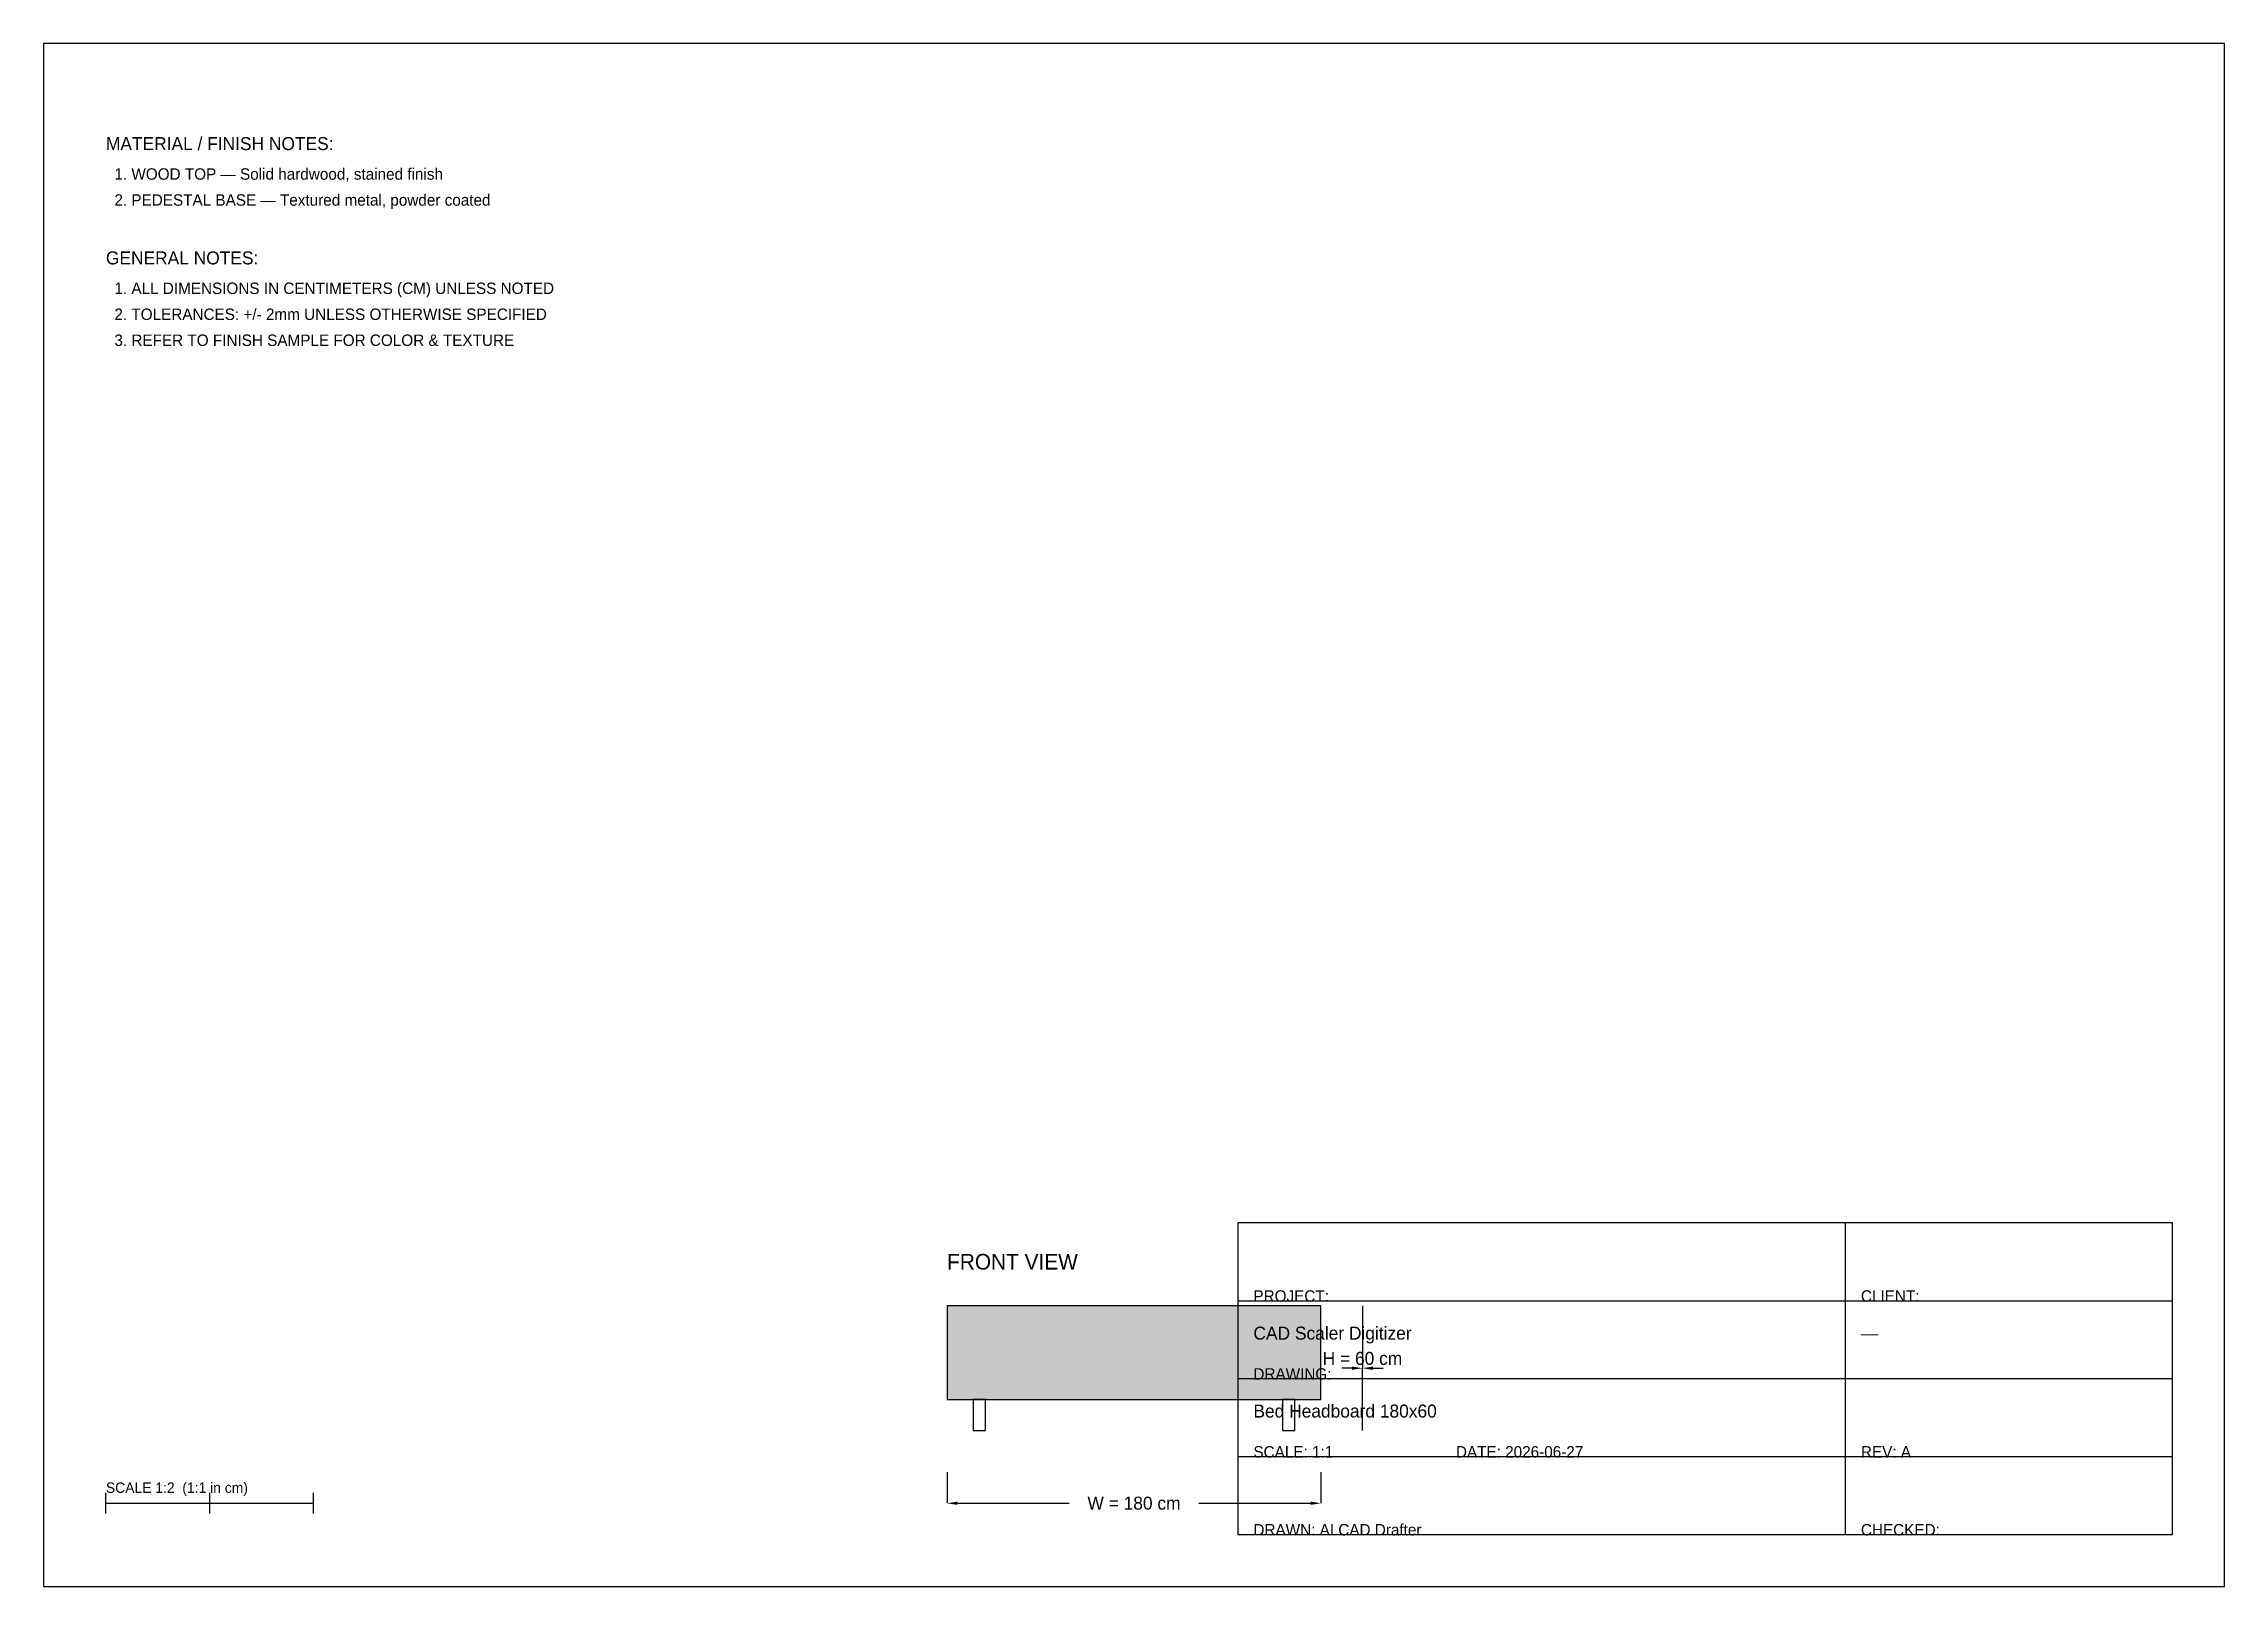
# Model space of a CAD drawing. Header units: metres. Extents: x 0 to 420, y 0 to 297.
import ezdxf

# ---------------------------------------------------------------- set-up
doc = ezdxf.new("R2010")
doc.units = ezdxf.units.M
for name, color, linetype in [('ANNOTATIONS', 2, 'CONTINUOUS'), ('BORDER', 7, 'CONTINUOUS'), ('HATCH', 8, 'CONTINUOUS'), ('MTEXT', 2, 'CONTINUOUS'), ('OUTLINE', 7, 'CONTINUOUS'), ('TITLE', 6, 'CONTINUOUS')]:
    doc.layers.add(name, color=color, linetype=linetype)
doc.dimstyles.get("Standard").update_dxf_attribs({"dimtxt": 2.5, "dimasz": 2.5, "dimexe": 1.25, "dimexo": 0.625, "dimtad": 1, "dimcen": 2.5, "dimazin": 3, "dimtfac": 1, "dimtmove": 0, "dimatfit": 3})

# ---------------------------------------------------------------- blocks, each defined once
blk = doc.blocks.new('_CLOSEDFILLED')
at = {"color": 0, "linetype": 'BYBLOCK'}
blk.add_solid([(-1, 0.16), (0, 0), (-1, -0.16)], dxfattribs=at)
blk = doc.blocks.new('*D1')
for p, q in [((254, 54), (254, 42)), ((252, 42), (250, 42)), ((254, 30), (254, 42)), ((254, 42), (254, 42)), ((256, 42), (258, 42))]:
    blk.add_line(p, q)
at = {"layer": 'Defpoints'}
for p in [(254, 54), (254, 42), (254, 30)]:
    blk.add_point(p, dxfattribs=at)
at = {"xscale": 2, "yscale": 2}
blk.add_blockref('_CLOSEDFILLED', (254, 42), dxfattribs=at)
at = {"xscale": 2, "yscale": 2, "rotation": 180}
blk.add_blockref('_CLOSEDFILLED', (254, 42), dxfattribs=at)
at = {"insert": (254, 43.875), "char_height": 2.5, "attachment_point": 5}
blk.add_mtext('H = 60 cm', dxfattribs=at)
blk = doc.blocks.new('*D2')
for p, q in [((174, 22), (174, 16)), ((246, 22), (246, 16)), ((176, 16), (197.5, 16)), ((222.5, 16), (244, 16))]:
    blk.add_line(p, q)
at = {"layer": 'Defpoints'}
for p in [(174, 22), (246, 22), (174, 16)]:
    blk.add_point(p, dxfattribs=at)
at = {"xscale": 2, "yscale": 2, "rotation": 180}
blk.add_blockref('_CLOSEDFILLED', (174, 16), dxfattribs=at)
at = {"xscale": 2, "yscale": 2}
blk.add_blockref('_CLOSEDFILLED', (246, 16), dxfattribs=at)
at = {"insert": (210, 16), "char_height": 2.5, "attachment_point": 5}
blk.add_mtext('W = 180 cm', dxfattribs=at)

msp = doc.modelspace()

# ---------------------------------------------------------------- hatches: boundary and pattern name
at = {"layer": 'HATCH'}
msp.add_hatch(color=8, dxfattribs=at).paths.add_polyline_path([(174, 36), (246, 36), (246, 54), (174, 54)])

# ---------------------------------------------------------------- linework, layer by layer
at = {"layer": 'BORDER'}
msp.add_lwpolyline([(0, 0), (420, 0), (420, 297), (0, 297)], close=True, dxfattribs=at)
at = {"layer": 'OUTLINE'}
for points in [[(174, 36), (246, 36), (246, 54), (174, 54)], [(179, 30), (181.4, 30), (181.4, 36), (179, 36)], [(238.6, 30), (241, 30), (241, 36), (238.6, 36)]]:
    msp.add_lwpolyline(points, close=True, dxfattribs=at)
at = {"layer": 'TITLE'}
for p, q in [((347, 10), (347, 70)), ((230, 55), (410, 55)), ((230, 40), (410, 40)), ((230, 25), (410, 25)), ((12, 14), (12, 18)), ((32, 14), (32, 18)), ((52, 14), (52, 18)), ((12, 16), (52, 16))]:
    msp.add_line(p, q, dxfattribs=at)
msp.add_lwpolyline([(230, 10), (410, 10), (410, 70), (230, 70)], close=True, dxfattribs=at)

# ---------------------------------------------------------------- texts
at = {"layer": 'ANNOTATIONS', "insert": (174, 64), "char_height": 3, "attachment_point": 1}
msp.add_mtext('FRONT VIEW', dxfattribs=at)
at = {"layer": 'MTEXT', "attachment_point": 1}
for s, insert, char_height in [('MATERIAL / FINISH NOTES:', (12, 279), 2.5), ('  1. WOOD TOP — Solid hardwood, stained finish', (12, 273), 2.2), ('  2. PEDESTAL BASE — Textured metal, powder coated', (12, 268), 2.2), ('GENERAL NOTES:', (12, 257), 2.5), ('  1. ALL DIMENSIONS IN CENTIMETERS (CM) UNLESS NOTED', (12, 251), 2.2), ('  2. TOLERANCES: +/- 2mm UNLESS OTHERWISE SPECIFIED', (12, 246), 2.2), ('  3. REFER TO FINISH SAMPLE FOR COLOR & TEXTURE', (12, 241), 2.2)]:
    msp.add_mtext(s, dxfattribs=dict(at, insert=insert, char_height=char_height))
at = {"layer": 'TITLE', "attachment_point": 1}
for s, insert, char_height in [('PROJECT:', (233, 57), 2.2), ('CLIENT:', (350, 57), 2.2), ('CAD Scaler Digitizer', (233, 50), 2.5), ('—', (350, 50), 2.5), ('DRAWING:', (233, 42), 2.2), ('Bed Headboard 180x60', (233, 35), 2.5), ('SCALE: 1:1', (233, 27), 2.2), ('DATE: 2026-06-27', (272, 27), 2.2), ('REV: A', (350, 27), 2.2), ('SCALE 1:2  (1:1 in cm)', (12, 20), 2), ('DRAWN: AI CAD Drafter', (233, 12), 2.2), ('CHECKED:', (350, 12), 2.2)]:
    msp.add_mtext(s, dxfattribs=dict(at, insert=insert, char_height=char_height))

# ---------------------------------------------------------------- dimensions: what is measured, and where the dimension line sits
for base, p1, p2, text, picture, middle in [((254, 42), (254, 30), (254, 54), 'H = 60 cm', '*D1', (254, 43.88)), ((174, 16), (174, 22), (246, 22), 'W = 180 cm', '*D2', (210, 16))]:
    dim = msp.add_linear_dim(base=base, p1=p1, p2=p2, text=text, dimstyle='Standard', override={"dimtxt": 2.5, "dimasz": 2, "dimdec": 0})
    dim.commit()
    dim.dimension.update_dxf_attribs({"geometry": picture, "text_midpoint": middle})

doc.saveas('drawing.dxf')
